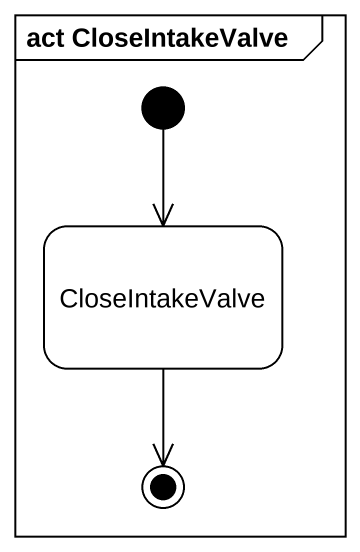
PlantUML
@startuml
mainframe act CloseIntakeValve
hide empty description
state CloseIntakeValve
[*] --> CloseIntakeValve
CloseIntakeValve --> [*]
@enduml
